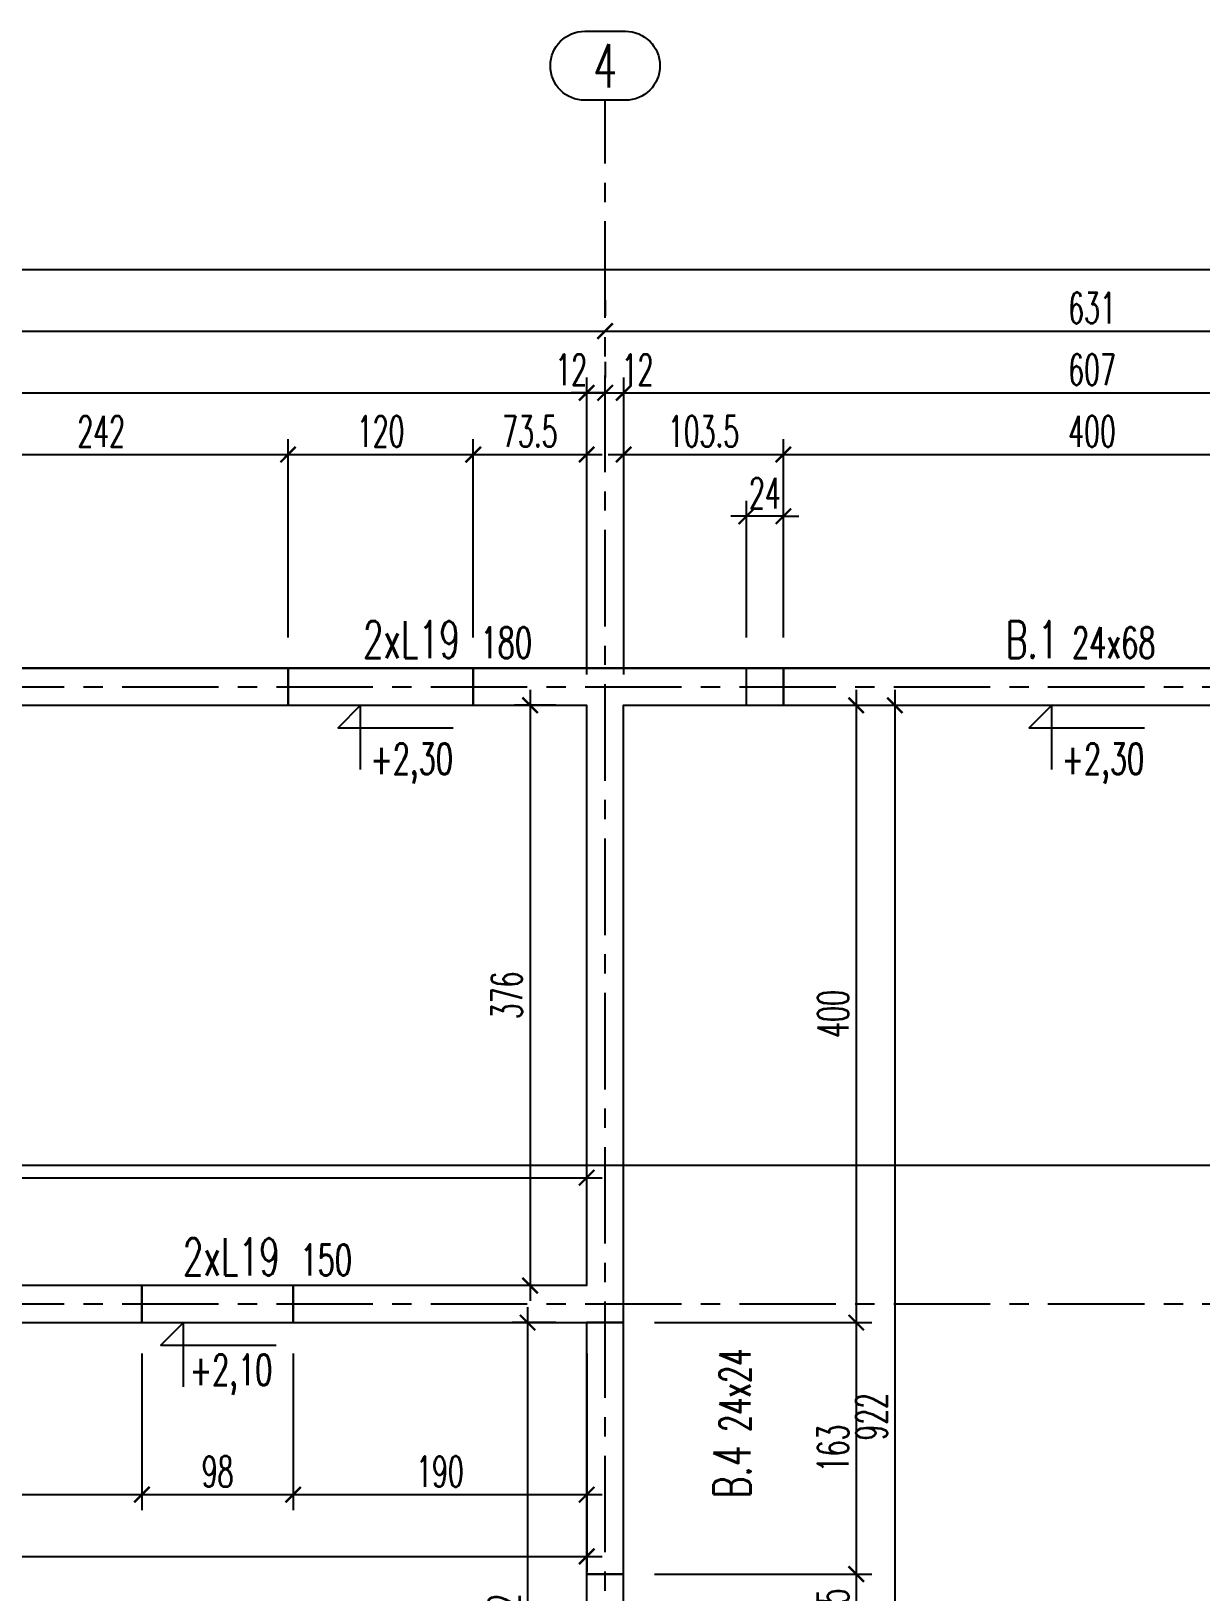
# Model space of a CAD drawing. Header units: millimetres. Extents: x -24587 to 37983, y -70862 to 338.
# Drawn here: x 19458 to 20216, y -56486 to -55475 of the extents above; entities that cross this region are included whole.
import ezdxf
from ezdxf.enums import TextEntityAlignment as Align

# ---------------------------------------------------------------- set-up
doc = ezdxf.new("R2010")
doc.units = ezdxf.units.MM
doc.header["$LTSCALE"] = 50
doc.linetypes.add('CENTER', pattern=[2, 1.25, -0.25, 0.25, -0.25])
doc.layers.get('Defpoints').update_dxf_attribs({"color": 251})
for name, color, linetype in [('K-NADPROŻA', 61, 'Continuous'), ('K-OSIE', 9, 'CENTER'), ('K-SCIANY', 2, 'Continuous'), ('K-STROPY', 161, 'Continuous'), ('K-SŁUPY', 131, 'Continuous'), ('K-TEXT 2.4mm', 71, 'Continuous'), ('K-TEXT 2.8mm', 101, 'Continuous'), ('K-TEXT 2mm', 254, 'Continuous'), ('K-UWAGI', 1, 'Continuous'), ('K-WYMIARY', 1, 'Continuous')]:
    doc.layers.add(name, color=color, linetype=linetype)
doc.styles.add('text 2.4mm', font='romans.shx', dxfattribs={"width": 0.65})
doc.styles.add('text 2.8mm', font='romans.shx', dxfattribs={"width": 0.65})
doc.styles.add('text 2mm', font='romans.shx', dxfattribs={"width": 0.65})
doc.styles.add('WYM1', font='romanszb.shx', dxfattribs={"width": 0.6})
doc.dimstyles.new('CM100', dxfattribs={"dimscale": 5, "dimtxt": 2, "dimasz": 1, "dimexe": 1, "dimexo": 2, "dimgap": 0.5, "dimtad": 1, "dimrnd": 0.5, "dimdsep": 46, "dimtxsty": 'WYM1', "dimblk": 'OBLIQUE', "dimcen": 0, "dimdle": 1, "dimclrd": 253, "dimclre": 251, "dimclrt": 30, "dimadec": 0, "dimazin": 0, "dimtfac": 1, "dimtix": 1, "dimtmove": 0, "dimatfit": 0, "dimfxl": 1, "dimtfillclr": 256, "dimtolj": 1, "dimarcsym": 0})

# ---------------------------------------------------------------- blocks, each defined once
blk = doc.blocks.new('A$C5f19c05e')
for points in [[(1555, -1260.9), (1555, 380)], [(-358, 0), (2628.1, 0)], [(-358, -400), (2628.1, -400)]]:
    blk.add_lwpolyline(points)
at = {"layer": 'K-TEXT 2.4mm'}
blk.add_lwpolyline([(1541.9, 380, -1), (1541.9, 424.8), (1568.1, 424.8, -1), (1568.1, 380)], format="xyb", close=True, dxfattribs=at)
at = {"layer": 'K-TEXT 2.8mm', "style": 'text 2.8mm', "width": 0.65}
blk.add_text('4', height=28, dxfattribs=at).set_placement((1555, 402.4), align=Align.MIDDLE_CENTER)
blk = doc.blocks.new('_ArchTick')
at = {"color": 0, "linetype": 'ByBlock', "const_width": 0.15}
blk.add_lwpolyline([(-0.5, -0.5), (0.5, 0.5)], dxfattribs=at)
blk = doc.blocks.new('*D290')
at = {"layer": 'Defpoints', "color": 0, "transparency": 16777216}
for p in [(18275.4, -55519.8), (20461.4, -55519.8), (20461.4, -55629.4)]:
    blk.add_point(p, dxfattribs=at)
at = {"layer": 'K-WYMIARY', "color": 251, "lineweight": -2, "transparency": 16777216}
for p, q in [((18275.4, -55539.8), (18275.4, -55639.4)), ((20461.4, -55539.8), (20461.4, -55639.4))]:
    blk.add_line(p, q, dxfattribs=at)
at = {"layer": 'K-WYMIARY', "color": 253, "lineweight": -2, "transparency": 16777216}
blk.add_line((18265.4, -55629.4), (20471.4, -55629.4), dxfattribs=at)
at = {"layer": 'K-WYMIARY', "color": 253, "lineweight": -2, "transparency": 16777216, "xscale": 10, "yscale": 10, "zscale": 10, "rotation": 180}
blk.add_blockref('_ArchTick', (18275.4, -55629.4), dxfattribs=at)
at = {"layer": 'K-WYMIARY', "color": 253, "lineweight": -2, "transparency": 16777216, "xscale": 10, "yscale": 10, "zscale": 10}
blk.add_blockref('_ArchTick', (20461.4, -55629.4), dxfattribs=at)
at = {"layer": 'K-WYMIARY', "color": 30, "transparency": 16777216, "insert": (19368.4, -55614.4), "char_height": 20, "attachment_point": 5, "style": 'WYM1'}
blk.add_mtext('\\A1;2186', dxfattribs=at)
blk = doc.blocks.new('*D292')
at = {"layer": 'Defpoints', "color": 0, "transparency": 16777216}
for p in [(18275.4, -55519.8), (19830.4, -55669.4), (19830.4, -55669.4)]:
    blk.add_point(p, dxfattribs=at)
at = {"layer": 'K-WYMIARY', "color": 251, "lineweight": -2, "transparency": 16777216}
for p, q in [((18275.4, -55539.8), (18275.4, -55679.4)), ((19830.4, -55649.4), (19830.4, -55659.4))]:
    blk.add_line(p, q, dxfattribs=at)
at = {"layer": 'K-WYMIARY', "color": 253, "lineweight": -2, "transparency": 16777216}
blk.add_line((18265.4, -55669.4), (19840.4, -55669.4), dxfattribs=at)
at = {"layer": 'K-WYMIARY', "color": 253, "lineweight": -2, "transparency": 16777216, "xscale": 10, "yscale": 10, "zscale": 10, "rotation": 180}
blk.add_blockref('_ArchTick', (18275.4, -55669.4), dxfattribs=at)
at = {"layer": 'K-WYMIARY', "color": 253, "lineweight": -2, "transparency": 16777216, "xscale": 10, "yscale": 10, "zscale": 10}
blk.add_blockref('_ArchTick', (19830.4, -55669.4), dxfattribs=at)
at = {"layer": 'K-WYMIARY', "color": 30, "transparency": 16777216, "insert": (19052.9, -55654.4), "char_height": 20, "attachment_point": 5, "style": 'WYM1'}
blk.add_mtext('\\A1;1555', dxfattribs=at)
blk = doc.blocks.new('*D293')
at = {"layer": 'Defpoints', "color": 0, "transparency": 16777216}
for p in [(19830.4, -55669.4), (20461.4, -55669.4), (20461.4, -55669.4)]:
    blk.add_point(p, dxfattribs=at)
at = {"layer": 'K-WYMIARY', "color": 251, "lineweight": -2, "transparency": 16777216}
for p, q in [((19830.4, -55649.4), (19830.4, -55659.4)), ((20461.4, -55649.4), (20461.4, -55659.4))]:
    blk.add_line(p, q, dxfattribs=at)
at = {"layer": 'K-WYMIARY', "color": 253, "lineweight": -2, "transparency": 16777216}
blk.add_line((19820.4, -55669.4), (20471.4, -55669.4), dxfattribs=at)
at = {"layer": 'K-WYMIARY', "color": 253, "lineweight": -2, "transparency": 16777216, "xscale": 10, "yscale": 10, "zscale": 10, "rotation": 180}
blk.add_blockref('_ArchTick', (19830.4, -55669.4), dxfattribs=at)
at = {"layer": 'K-WYMIARY', "color": 253, "lineweight": -2, "transparency": 16777216, "xscale": 10, "yscale": 10, "zscale": 10}
blk.add_blockref('_ArchTick', (20461.4, -55669.4), dxfattribs=at)
at = {"layer": 'K-WYMIARY', "color": 30, "transparency": 16777216, "insert": (20145.9, -55654.4), "char_height": 20, "attachment_point": 5, "style": 'WYM1'}
blk.add_mtext('\\A1;631', dxfattribs=at)
blk = doc.blocks.new('*D305')
at = {"layer": 'Defpoints', "color": 0, "transparency": 16777216}
for p in [(19830.4, -55709.4), (19830.4, -55709.4), (19818.4, -55911.9)]:
    blk.add_point(p, dxfattribs=at)
at = {"layer": 'K-WYMIARY', "color": 251, "lineweight": -2, "transparency": 16777216}
for p, q in [((19830.4, -55689.4), (19830.4, -55699.4)), ((19818.4, -55891.9), (19818.4, -55699.4))]:
    blk.add_line(p, q, dxfattribs=at)
at = {"layer": 'K-WYMIARY', "color": 253, "lineweight": -2, "transparency": 16777216}
for p, q in [((19818.4, -55709.4), (19808.4, -55709.4)), ((19818.4, -55709.4), (19830.4, -55709.4)), ((19830.4, -55709.4), (19840.4, -55709.4))]:
    blk.add_line(p, q, dxfattribs=at)
at = {"layer": 'K-WYMIARY', "color": 253, "lineweight": -2, "transparency": 16777216, "xscale": 10, "yscale": 10, "zscale": 10}
blk.add_blockref('_ArchTick', (19818.4, -55709.4), dxfattribs=at)
at = {"layer": 'K-WYMIARY', "color": 253, "lineweight": -2, "transparency": 16777216, "xscale": 10, "yscale": 10, "zscale": 10, "rotation": 180}
blk.add_blockref('_ArchTick', (19830.4, -55709.4), dxfattribs=at)
at = {"layer": 'K-WYMIARY', "color": 30, "transparency": 16777216, "insert": (19808.4, -55694.4), "char_height": 20, "attachment_point": 5, "style": 'WYM1'}
blk.add_mtext('\\A1;12', dxfattribs=at)
blk = doc.blocks.new('*D306')
at = {"layer": 'Defpoints', "color": 0, "transparency": 16777216}
for p in [(19830.4, -55709.4), (19842.4, -55709.4), (19842.4, -55911.9)]:
    blk.add_point(p, dxfattribs=at)
at = {"layer": 'K-WYMIARY', "color": 251, "lineweight": -2, "transparency": 16777216}
for p, q in [((19830.4, -55689.4), (19830.4, -55699.4)), ((19842.4, -55891.9), (19842.4, -55699.4))]:
    blk.add_line(p, q, dxfattribs=at)
at = {"layer": 'K-WYMIARY', "color": 253, "lineweight": -2, "transparency": 16777216}
for p, q in [((19830.4, -55709.4), (19820.4, -55709.4)), ((19830.4, -55709.4), (19842.4, -55709.4)), ((19842.4, -55709.4), (19852.4, -55709.4))]:
    blk.add_line(p, q, dxfattribs=at)
at = {"layer": 'K-WYMIARY', "color": 253, "lineweight": -2, "transparency": 16777216, "xscale": 10, "yscale": 10, "zscale": 10}
blk.add_blockref('_ArchTick', (19830.4, -55709.4), dxfattribs=at)
at = {"layer": 'K-WYMIARY', "color": 253, "lineweight": -2, "transparency": 16777216, "xscale": 10, "yscale": 10, "zscale": 10, "rotation": 180}
blk.add_blockref('_ArchTick', (19842.4, -55709.4), dxfattribs=at)
at = {"layer": 'K-WYMIARY', "color": 30, "transparency": 16777216, "insert": (19851.4, -55694.4), "char_height": 20, "attachment_point": 5, "style": 'WYM1'}
blk.add_mtext('\\A1;12', dxfattribs=at)
blk = doc.blocks.new('*D307')
at = {"layer": 'Defpoints', "color": 0, "transparency": 16777216}
for p in [(20449.4, -55709.4), (19842.4, -55911.9), (20449.4, -55911.9)]:
    blk.add_point(p, dxfattribs=at)
at = {"layer": 'K-WYMIARY', "color": 251, "lineweight": -2, "transparency": 16777216}
for p, q in [((19842.4, -55891.9), (19842.4, -55699.4)), ((20449.4, -55891.9), (20449.4, -55699.4))]:
    blk.add_line(p, q, dxfattribs=at)
at = {"layer": 'K-WYMIARY', "color": 253, "lineweight": -2, "transparency": 16777216}
blk.add_line((19832.4, -55709.4), (20459.4, -55709.4), dxfattribs=at)
at = {"layer": 'K-WYMIARY', "color": 253, "lineweight": -2, "transparency": 16777216, "xscale": 10, "yscale": 10, "zscale": 10, "rotation": 180}
blk.add_blockref('_ArchTick', (19842.4, -55709.4), dxfattribs=at)
at = {"layer": 'K-WYMIARY', "color": 253, "lineweight": -2, "transparency": 16777216, "xscale": 10, "yscale": 10, "zscale": 10}
blk.add_blockref('_ArchTick', (20449.4, -55709.4), dxfattribs=at)
at = {"layer": 'K-WYMIARY', "color": 30, "transparency": 16777216, "insert": (20145.9, -55694.4), "char_height": 20, "attachment_point": 5, "style": 'WYM1'}
blk.add_mtext('\\A1;607', dxfattribs=at)
blk = doc.blocks.new('*D311')
at = {"layer": 'Defpoints', "color": 0, "transparency": 16777216}
for p in [(19818.4, -55709.4), (18287.4, -55911.9), (19818.4, -55911.9)]:
    blk.add_point(p, dxfattribs=at)
at = {"layer": 'K-WYMIARY', "color": 251, "lineweight": -2, "transparency": 16777216}
for p, q in [((18287.4, -55891.9), (18287.4, -55699.4)), ((19818.4, -55891.9), (19818.4, -55699.4))]:
    blk.add_line(p, q, dxfattribs=at)
at = {"layer": 'K-WYMIARY', "color": 253, "lineweight": -2, "transparency": 16777216}
blk.add_line((18277.4, -55709.4), (19828.4, -55709.4), dxfattribs=at)
at = {"layer": 'K-WYMIARY', "color": 253, "lineweight": -2, "transparency": 16777216, "xscale": 10, "yscale": 10, "zscale": 10, "rotation": 180}
blk.add_blockref('_ArchTick', (18287.4, -55709.4), dxfattribs=at)
at = {"layer": 'K-WYMIARY', "color": 253, "lineweight": -2, "transparency": 16777216, "xscale": 10, "yscale": 10, "zscale": 10}
blk.add_blockref('_ArchTick', (19818.4, -55709.4), dxfattribs=at)
at = {"layer": 'K-WYMIARY', "color": 30, "transparency": 16777216, "insert": (19052.9, -55694.4), "char_height": 20, "attachment_point": 5, "style": 'WYM1'}
blk.add_mtext('\\A1;1531', dxfattribs=at)
blk = doc.blocks.new('*D320')
at = {"layer": 'Defpoints', "color": 0, "transparency": 16777216}
for p in [(19624.9, -55749.4), (19382.8, -55887.9), (19624.9, -55887.9)]:
    blk.add_point(p, dxfattribs=at)
at = {"layer": 'K-WYMIARY', "color": 251, "lineweight": -2, "transparency": 16777216}
for p, q in [((19382.8, -55867.9), (19382.8, -55739.4)), ((19624.9, -55867.9), (19624.9, -55739.4))]:
    blk.add_line(p, q, dxfattribs=at)
at = {"layer": 'K-WYMIARY', "color": 253, "lineweight": -2, "transparency": 16777216}
blk.add_line((19372.8, -55749.4), (19634.9, -55749.4), dxfattribs=at)
at = {"layer": 'K-WYMIARY', "color": 253, "lineweight": -2, "transparency": 16777216, "xscale": 10, "yscale": 10, "zscale": 10, "rotation": 180}
blk.add_blockref('_ArchTick', (19382.8, -55749.4), dxfattribs=at)
at = {"layer": 'K-WYMIARY', "color": 253, "lineweight": -2, "transparency": 16777216, "xscale": 10, "yscale": 10, "zscale": 10}
blk.add_blockref('_ArchTick', (19624.9, -55749.4), dxfattribs=at)
at = {"layer": 'K-WYMIARY', "color": 30, "transparency": 16777216, "insert": (19503.8, -55734.4), "char_height": 20, "attachment_point": 5, "style": 'WYM1'}
blk.add_mtext('\\A1;242', dxfattribs=at)
blk = doc.blocks.new('*D321')
at = {"layer": 'Defpoints', "color": 0, "transparency": 16777216}
for p in [(19744.9, -55749.4), (19624.9, -55887.9), (19744.9, -55887.9)]:
    blk.add_point(p, dxfattribs=at)
at = {"layer": 'K-WYMIARY', "color": 251, "lineweight": -2, "transparency": 16777216}
for p, q in [((19624.9, -55867.9), (19624.9, -55739.4)), ((19744.9, -55867.9), (19744.9, -55739.4))]:
    blk.add_line(p, q, dxfattribs=at)
at = {"layer": 'K-WYMIARY', "color": 253, "lineweight": -2, "transparency": 16777216}
blk.add_line((19614.9, -55749.4), (19754.9, -55749.4), dxfattribs=at)
at = {"layer": 'K-WYMIARY', "color": 253, "lineweight": -2, "transparency": 16777216, "xscale": 10, "yscale": 10, "zscale": 10, "rotation": 180}
blk.add_blockref('_ArchTick', (19624.9, -55749.4), dxfattribs=at)
at = {"layer": 'K-WYMIARY', "color": 253, "lineweight": -2, "transparency": 16777216, "xscale": 10, "yscale": 10, "zscale": 10}
blk.add_blockref('_ArchTick', (19744.9, -55749.4), dxfattribs=at)
at = {"layer": 'K-WYMIARY', "color": 30, "transparency": 16777216, "insert": (19684.9, -55734.4), "char_height": 20, "attachment_point": 5, "style": 'WYM1'}
blk.add_mtext('\\A1;120', dxfattribs=at)
blk = doc.blocks.new('*D322')
at = {"layer": 'Defpoints', "color": 0, "transparency": 16777216}
for p in [(19818.4, -55749.4), (19744.9, -55887.9), (19818.4, -55911.9)]:
    blk.add_point(p, dxfattribs=at)
at = {"layer": 'K-WYMIARY', "color": 251, "lineweight": -2, "transparency": 16777216}
for p, q in [((19744.9, -55867.9), (19744.9, -55739.4)), ((19818.4, -55891.9), (19818.4, -55739.4))]:
    blk.add_line(p, q, dxfattribs=at)
at = {"layer": 'K-WYMIARY', "color": 253, "lineweight": -2, "transparency": 16777216}
blk.add_line((19734.9, -55749.4), (19828.4, -55749.4), dxfattribs=at)
at = {"layer": 'K-WYMIARY', "color": 253, "lineweight": -2, "transparency": 16777216, "xscale": 10, "yscale": 10, "zscale": 10, "rotation": 180}
blk.add_blockref('_ArchTick', (19744.9, -55749.4), dxfattribs=at)
at = {"layer": 'K-WYMIARY', "color": 253, "lineweight": -2, "transparency": 16777216, "xscale": 10, "yscale": 10, "zscale": 10}
blk.add_blockref('_ArchTick', (19818.4, -55749.4), dxfattribs=at)
at = {"layer": 'K-WYMIARY', "color": 30, "transparency": 16777216, "insert": (19781.6, -55734.4), "char_height": 20, "attachment_point": 5, "style": 'WYM1'}
blk.add_mtext('\\A1;73.5', dxfattribs=at)
blk = doc.blocks.new('*D323')
at = {"layer": 'Defpoints', "color": 0, "transparency": 16777216}
for p in [(19945.9, -55749.4), (19945.9, -55887.9), (19842.4, -55911.9)]:
    blk.add_point(p, dxfattribs=at)
at = {"layer": 'K-WYMIARY', "color": 251, "lineweight": -2, "transparency": 16777216}
for p, q in [((19842.4, -55891.9), (19842.4, -55739.4)), ((19945.9, -55867.9), (19945.9, -55739.4))]:
    blk.add_line(p, q, dxfattribs=at)
at = {"layer": 'K-WYMIARY', "color": 253, "lineweight": -2, "transparency": 16777216}
blk.add_line((19832.4, -55749.4), (19955.9, -55749.4), dxfattribs=at)
at = {"layer": 'K-WYMIARY', "color": 253, "lineweight": -2, "transparency": 16777216, "xscale": 10, "yscale": 10, "zscale": 10, "rotation": 180}
blk.add_blockref('_ArchTick', (19842.4, -55749.4), dxfattribs=at)
at = {"layer": 'K-WYMIARY', "color": 253, "lineweight": -2, "transparency": 16777216, "xscale": 10, "yscale": 10, "zscale": 10}
blk.add_blockref('_ArchTick', (19945.9, -55749.4), dxfattribs=at)
at = {"layer": 'K-WYMIARY', "color": 30, "transparency": 16777216, "insert": (19894.1, -55734.4), "char_height": 20, "attachment_point": 5, "style": 'WYM1'}
blk.add_mtext('\\A1;103.5', dxfattribs=at)
blk = doc.blocks.new('*D324')
at = {"layer": 'Defpoints', "color": 0, "transparency": 16777216}
for p in [(20345.9, -55749.4), (19945.9, -55887.9), (20345.9, -55887.9)]:
    blk.add_point(p, dxfattribs=at)
at = {"layer": 'K-WYMIARY', "color": 251, "lineweight": -2, "transparency": 16777216}
for p, q in [((19945.9, -55867.9), (19945.9, -55739.4)), ((20345.9, -55867.9), (20345.9, -55739.4))]:
    blk.add_line(p, q, dxfattribs=at)
at = {"layer": 'K-WYMIARY', "color": 253, "lineweight": -2, "transparency": 16777216}
blk.add_line((19935.9, -55749.4), (20355.9, -55749.4), dxfattribs=at)
at = {"layer": 'K-WYMIARY', "color": 253, "lineweight": -2, "transparency": 16777216, "xscale": 10, "yscale": 10, "zscale": 10, "rotation": 180}
blk.add_blockref('_ArchTick', (19945.9, -55749.4), dxfattribs=at)
at = {"layer": 'K-WYMIARY', "color": 253, "lineweight": -2, "transparency": 16777216, "xscale": 10, "yscale": 10, "zscale": 10}
blk.add_blockref('_ArchTick', (20345.9, -55749.4), dxfattribs=at)
at = {"layer": 'K-WYMIARY', "color": 30, "transparency": 16777216, "insert": (20145.9, -55734.4), "char_height": 20, "attachment_point": 5, "style": 'WYM1'}
blk.add_mtext('\\A1;400', dxfattribs=at)
blk = doc.blocks.new('*D351')
at = {"layer": 'Defpoints', "color": 0, "transparency": 16777216}
for p in [(19921.9, -55789.4), (19921.9, -55887.9), (19945.9, -55887.9)]:
    blk.add_point(p, dxfattribs=at)
at = {"layer": 'K-WYMIARY', "color": 251, "lineweight": -2, "transparency": 16777216}
for p, q in [((19921.9, -55867.9), (19921.9, -55779.4)), ((19945.9, -55867.9), (19945.9, -55779.4))]:
    blk.add_line(p, q, dxfattribs=at)
at = {"layer": 'K-WYMIARY', "color": 253, "lineweight": -2, "transparency": 16777216}
for p, q in [((19921.9, -55789.4), (19911.9, -55789.4)), ((19945.9, -55789.4), (19921.9, -55789.4)), ((19945.9, -55789.4), (19955.9, -55789.4))]:
    blk.add_line(p, q, dxfattribs=at)
at = {"layer": 'K-WYMIARY', "color": 253, "lineweight": -2, "transparency": 16777216, "xscale": 10, "yscale": 10, "zscale": 10}
blk.add_blockref('_ArchTick', (19921.9, -55789.4), dxfattribs=at)
at = {"layer": 'K-WYMIARY', "color": 253, "lineweight": -2, "transparency": 16777216, "xscale": 10, "yscale": 10, "zscale": 10, "rotation": 180}
blk.add_blockref('_ArchTick', (19945.9, -55789.4), dxfattribs=at)
at = {"layer": 'K-WYMIARY', "color": 30, "transparency": 16777216, "insert": (19933.9, -55774.4), "char_height": 20, "attachment_point": 5, "style": 'WYM1'}
blk.add_mtext('\\A1;24', dxfattribs=at)
blk = doc.blocks.new('*D377')
at = {"layer": 'Defpoints', "color": 0, "transparency": 16777216}
for p in [(19818.4, -55911.9), (19781.7, -56287.9), (19818.4, -56287.9)]:
    blk.add_point(p, dxfattribs=at)
at = {"layer": 'K-WYMIARY', "color": 253, "lineweight": -2, "transparency": 16777216}
blk.add_line((19781.7, -55901.9), (19781.7, -56297.9), dxfattribs=at)
at = {"layer": 'K-WYMIARY', "color": 251, "lineweight": -2, "transparency": 16777216}
for p, q in [((19798.4, -55911.9), (19771.7, -55911.9)), ((19798.4, -56287.9), (19771.7, -56287.9))]:
    blk.add_line(p, q, dxfattribs=at)
at = {"layer": 'K-WYMIARY', "color": 253, "lineweight": -2, "transparency": 16777216, "xscale": 10, "yscale": 10, "zscale": 10}
for p, rotation in [((19781.7, -55911.9), 90), ((19781.7, -56287.9), 270)]:
    blk.add_blockref('_ArchTick', p, dxfattribs=dict(at, rotation=rotation))
at = {"layer": 'K-WYMIARY', "color": 30, "transparency": 16777216, "insert": (19766.7, -56099.9), "char_height": 20, "attachment_point": 5, "rotation": 90, "style": 'WYM1'}
blk.add_mtext('\\A1;376', dxfattribs=at)
blk = doc.blocks.new('*D378')
at = {"layer": 'Defpoints', "color": 0, "transparency": 16777216}
for p in [(19818.4, -56218), (18287.4, -56287.9), (19818.4, -56287.9)]:
    blk.add_point(p, dxfattribs=at)
at = {"layer": 'K-WYMIARY', "color": 251, "lineweight": -2, "transparency": 16777216}
for p, q in [((18287.4, -56267.9), (18287.4, -56208)), ((19818.4, -56267.9), (19818.4, -56208))]:
    blk.add_line(p, q, dxfattribs=at)
at = {"layer": 'K-WYMIARY', "color": 253, "lineweight": -2, "transparency": 16777216}
blk.add_line((18277.4, -56218), (19828.4, -56218), dxfattribs=at)
at = {"layer": 'K-WYMIARY', "color": 253, "lineweight": -2, "transparency": 16777216, "xscale": 10, "yscale": 10, "zscale": 10, "rotation": 180}
blk.add_blockref('_ArchTick', (18287.4, -56218), dxfattribs=at)
at = {"layer": 'K-WYMIARY', "color": 253, "lineweight": -2, "transparency": 16777216, "xscale": 10, "yscale": 10, "zscale": 10}
blk.add_blockref('_ArchTick', (19818.4, -56218), dxfattribs=at)
at = {"layer": 'K-WYMIARY', "color": 30, "transparency": 16777216, "insert": (19052.9, -56203), "char_height": 20, "attachment_point": 5, "style": 'WYM1'}
blk.add_mtext('\\A1;1531', dxfattribs=at)
blk = doc.blocks.new('*D384')
at = {"layer": 'Defpoints', "color": 0, "transparency": 16777216}
for p in [(19818.4, -56311.9), (19780.1, -56693.9), (19818.4, -56693.9)]:
    blk.add_point(p, dxfattribs=at)
at = {"layer": 'K-WYMIARY', "color": 253, "lineweight": -2, "transparency": 16777216}
blk.add_line((19780.1, -56301.9), (19780.1, -56703.9), dxfattribs=at)
at = {"layer": 'K-WYMIARY', "color": 251, "lineweight": -2, "transparency": 16777216}
for p, q in [((19798.4, -56311.9), (19770.1, -56311.9)), ((19798.4, -56693.9), (19770.1, -56693.9))]:
    blk.add_line(p, q, dxfattribs=at)
at = {"layer": 'K-WYMIARY', "color": 253, "lineweight": -2, "transparency": 16777216, "xscale": 10, "yscale": 10, "zscale": 10}
for p, rotation in [((19780.1, -56311.9), 90), ((19780.1, -56693.9), 270)]:
    blk.add_blockref('_ArchTick', p, dxfattribs=dict(at, rotation=rotation))
at = {"layer": 'K-WYMIARY', "color": 30, "transparency": 16777216, "insert": (19765.1, -56502.9), "char_height": 20, "attachment_point": 5, "rotation": 90, "style": 'WYM1'}
blk.add_mtext('\\A1;382', dxfattribs=at)
blk = doc.blocks.new('*D385')
at = {"layer": 'Defpoints', "color": 0, "transparency": 16777216}
for p in [(19842.4, -55911.9), (19842.4, -56311.9), (19993.1, -56311.9)]:
    blk.add_point(p, dxfattribs=at)
at = {"layer": 'K-WYMIARY', "color": 253, "lineweight": -2, "transparency": 16777216}
blk.add_line((19993.1, -55901.9), (19993.1, -56321.9), dxfattribs=at)
at = {"layer": 'K-WYMIARY', "color": 251, "lineweight": -2, "transparency": 16777216}
for p, q in [((19862.4, -55911.9), (20003.1, -55911.9)), ((19862.4, -56311.9), (20003.1, -56311.9))]:
    blk.add_line(p, q, dxfattribs=at)
at = {"layer": 'K-WYMIARY', "color": 253, "lineweight": -2, "transparency": 16777216, "xscale": 10, "yscale": 10, "zscale": 10}
for p, rotation in [((19993.1, -55911.9), 90), ((19993.1, -56311.9), 270)]:
    blk.add_blockref('_ArchTick', p, dxfattribs=dict(at, rotation=rotation))
at = {"layer": 'K-WYMIARY', "color": 30, "transparency": 16777216, "insert": (19978.1, -56111.9), "char_height": 20, "attachment_point": 5, "rotation": 90, "style": 'WYM1'}
blk.add_mtext('\\A1;400', dxfattribs=at)
blk = doc.blocks.new('*D386')
at = {"layer": 'Defpoints', "color": 0, "transparency": 16777216}
for p in [(19842.4, -56311.9), (19842.4, -56474.9), (19993.1, -56474.9)]:
    blk.add_point(p, dxfattribs=at)
at = {"layer": 'K-WYMIARY', "color": 253, "lineweight": -2, "transparency": 16777216}
blk.add_line((19993.1, -56301.9), (19993.1, -56484.9), dxfattribs=at)
at = {"layer": 'K-WYMIARY', "color": 251, "lineweight": -2, "transparency": 16777216}
for p, q in [((19862.4, -56311.9), (20003.1, -56311.9)), ((19862.4, -56474.9), (20003.1, -56474.9))]:
    blk.add_line(p, q, dxfattribs=at)
at = {"layer": 'K-WYMIARY', "color": 253, "lineweight": -2, "transparency": 16777216, "xscale": 10, "yscale": 10, "zscale": 10}
for p, rotation in [((19993.1, -56311.9), 90), ((19993.1, -56474.9), 270)]:
    blk.add_blockref('_ArchTick', p, dxfattribs=dict(at, rotation=rotation))
at = {"layer": 'K-WYMIARY', "color": 30, "transparency": 16777216, "insert": (19978.1, -56393.4), "char_height": 20, "attachment_point": 5, "rotation": 90, "style": 'WYM1'}
blk.add_mtext('\\A1;163', dxfattribs=at)
blk = doc.blocks.new('*D387')
at = {"layer": 'Defpoints', "color": 0, "transparency": 16777216}
for p in [(19842.4, -56474.9), (19842.4, -56529.6), (19993.1, -56529.6)]:
    blk.add_point(p, dxfattribs=at)
at = {"layer": 'K-WYMIARY', "color": 253, "lineweight": -2, "transparency": 16777216}
blk.add_line((19993.1, -56464.9), (19993.1, -56539.6), dxfattribs=at)
at = {"layer": 'K-WYMIARY', "color": 251, "lineweight": -2, "transparency": 16777216}
for p, q in [((19862.4, -56474.9), (20003.1, -56474.9)), ((19862.4, -56529.6), (20003.1, -56529.6))]:
    blk.add_line(p, q, dxfattribs=at)
at = {"layer": 'K-WYMIARY', "color": 253, "lineweight": -2, "transparency": 16777216, "xscale": 10, "yscale": 10, "zscale": 10}
for p, rotation in [((19993.1, -56474.9), 90), ((19993.1, -56529.6), 270)]:
    blk.add_blockref('_ArchTick', p, dxfattribs=dict(at, rotation=rotation))
at = {"layer": 'K-WYMIARY', "color": 30, "transparency": 16777216, "insert": (19978.1, -56502.2), "char_height": 20, "attachment_point": 5, "rotation": 90, "style": 'WYM1'}
blk.add_mtext('\\A1;54.5', dxfattribs=at)
blk = doc.blocks.new('*D396')
at = {"layer": 'Defpoints', "color": 0, "transparency": 16777216}
for p in [(19284.5, -56311.9), (19530.2, -56311.9), (19530.2, -56423.4)]:
    blk.add_point(p, dxfattribs=at)
at = {"layer": 'K-WYMIARY', "color": 251, "lineweight": -2, "transparency": 16777216}
for p, q in [((19284.5, -56331.9), (19284.5, -56433.4)), ((19530.2, -56331.9), (19530.2, -56433.4))]:
    blk.add_line(p, q, dxfattribs=at)
at = {"layer": 'K-WYMIARY', "color": 253, "lineweight": -2, "transparency": 16777216}
blk.add_line((19274.5, -56423.4), (19540.2, -56423.4), dxfattribs=at)
at = {"layer": 'K-WYMIARY', "color": 253, "lineweight": -2, "transparency": 16777216, "xscale": 10, "yscale": 10, "zscale": 10, "rotation": 180}
blk.add_blockref('_ArchTick', (19284.5, -56423.4), dxfattribs=at)
at = {"layer": 'K-WYMIARY', "color": 253, "lineweight": -2, "transparency": 16777216, "xscale": 10, "yscale": 10, "zscale": 10}
blk.add_blockref('_ArchTick', (19530.2, -56423.4), dxfattribs=at)
at = {"layer": 'K-WYMIARY', "color": 30, "transparency": 16777216, "insert": (19407.3, -56408.4), "char_height": 20, "attachment_point": 5, "style": 'WYM1'}
blk.add_mtext('\\A1;245.5', dxfattribs=at)
blk = doc.blocks.new('*D397')
at = {"layer": 'Defpoints', "color": 0, "transparency": 16777216}
for p in [(19530.2, -56311.9), (19628.2, -56311.9), (19628.2, -56423.4)]:
    blk.add_point(p, dxfattribs=at)
at = {"layer": 'K-WYMIARY', "color": 251, "lineweight": -2, "transparency": 16777216}
for p, q in [((19530.2, -56331.9), (19530.2, -56433.4)), ((19628.2, -56331.9), (19628.2, -56433.4))]:
    blk.add_line(p, q, dxfattribs=at)
at = {"layer": 'K-WYMIARY', "color": 253, "lineweight": -2, "transparency": 16777216}
blk.add_line((19520.2, -56423.4), (19638.2, -56423.4), dxfattribs=at)
at = {"layer": 'K-WYMIARY', "color": 253, "lineweight": -2, "transparency": 16777216, "xscale": 10, "yscale": 10, "zscale": 10, "rotation": 180}
blk.add_blockref('_ArchTick', (19530.2, -56423.4), dxfattribs=at)
at = {"layer": 'K-WYMIARY', "color": 253, "lineweight": -2, "transparency": 16777216, "xscale": 10, "yscale": 10, "zscale": 10}
blk.add_blockref('_ArchTick', (19628.2, -56423.4), dxfattribs=at)
at = {"layer": 'K-WYMIARY', "color": 30, "transparency": 16777216, "insert": (19579.2, -56408.4), "char_height": 20, "attachment_point": 5, "style": 'WYM1'}
blk.add_mtext('\\A1;98', dxfattribs=at)
blk = doc.blocks.new('*D398')
at = {"layer": 'Defpoints', "color": 0, "transparency": 16777216}
for p in [(19628.2, -56311.9), (19818.4, -56311.9), (19818.4, -56423.4)]:
    blk.add_point(p, dxfattribs=at)
at = {"layer": 'K-WYMIARY', "color": 251, "lineweight": -2, "transparency": 16777216}
for p, q in [((19628.2, -56331.9), (19628.2, -56433.4)), ((19818.4, -56331.9), (19818.4, -56433.4))]:
    blk.add_line(p, q, dxfattribs=at)
at = {"layer": 'K-WYMIARY', "color": 253, "lineweight": -2, "transparency": 16777216}
blk.add_line((19618.2, -56423.4), (19828.4, -56423.4), dxfattribs=at)
at = {"layer": 'K-WYMIARY', "color": 253, "lineweight": -2, "transparency": 16777216, "xscale": 10, "yscale": 10, "zscale": 10, "rotation": 180}
blk.add_blockref('_ArchTick', (19628.2, -56423.4), dxfattribs=at)
at = {"layer": 'K-WYMIARY', "color": 253, "lineweight": -2, "transparency": 16777216, "xscale": 10, "yscale": 10, "zscale": 10}
blk.add_blockref('_ArchTick', (19818.4, -56423.4), dxfattribs=at)
at = {"layer": 'K-WYMIARY', "color": 30, "transparency": 16777216, "insert": (19723.3, -56408.4), "char_height": 20, "attachment_point": 5, "style": 'WYM1'}
blk.add_mtext('\\A1;190', dxfattribs=at)
blk = doc.blocks.new('*D399')
at = {"layer": 'Defpoints', "color": 0, "transparency": 16777216}
for p in [(18758.4, -56311.9), (19818.4, -56311.9), (19818.4, -56463.4)]:
    blk.add_point(p, dxfattribs=at)
at = {"layer": 'K-WYMIARY', "color": 251, "lineweight": -2, "transparency": 16777216}
for p, q in [((18758.4, -56331.9), (18758.4, -56473.4)), ((19818.4, -56331.9), (19818.4, -56473.4))]:
    blk.add_line(p, q, dxfattribs=at)
at = {"layer": 'K-WYMIARY', "color": 253, "lineweight": -2, "transparency": 16777216}
blk.add_line((18748.4, -56463.4), (19828.4, -56463.4), dxfattribs=at)
at = {"layer": 'K-WYMIARY', "color": 253, "lineweight": -2, "transparency": 16777216, "xscale": 10, "yscale": 10, "zscale": 10, "rotation": 180}
blk.add_blockref('_ArchTick', (18758.4, -56463.4), dxfattribs=at)
at = {"layer": 'K-WYMIARY', "color": 253, "lineweight": -2, "transparency": 16777216, "xscale": 10, "yscale": 10, "zscale": 10}
blk.add_blockref('_ArchTick', (19818.4, -56463.4), dxfattribs=at)
at = {"layer": 'K-WYMIARY', "color": 30, "transparency": 16777216, "insert": (19288.4, -56448.4), "char_height": 20, "attachment_point": 5, "style": 'WYM1'}
blk.add_mtext('\\A1;1060', dxfattribs=at)
blk = doc.blocks.new('*D400')
at = {"layer": 'Defpoints', "color": 0, "transparency": 16777216}
for p in [(19842.4, -55911.9), (19842.4, -56833.9), (20018.1, -56833.9)]:
    blk.add_point(p, dxfattribs=at)
at = {"layer": 'K-WYMIARY', "color": 253, "lineweight": -2, "transparency": 16777216}
blk.add_line((20018.1, -55901.9), (20018.1, -56843.9), dxfattribs=at)
at = {"layer": 'K-WYMIARY', "color": 251, "lineweight": -2, "transparency": 16777216}
for p, q in [((19862.4, -55911.9), (20028.1, -55911.9)), ((19862.4, -56833.9), (20028.1, -56833.9))]:
    blk.add_line(p, q, dxfattribs=at)
at = {"layer": 'K-WYMIARY', "color": 253, "lineweight": -2, "transparency": 16777216, "xscale": 10, "yscale": 10, "zscale": 10}
for p, rotation in [((20018.1, -55911.9), 90), ((20018.1, -56833.9), 270)]:
    blk.add_blockref('_ArchTick', p, dxfattribs=dict(at, rotation=rotation))
at = {"layer": 'K-WYMIARY', "color": 30, "transparency": 16777216, "insert": (20003.1, -56372.9), "char_height": 20, "attachment_point": 5, "rotation": 90, "style": 'WYM1'}
blk.add_mtext('\\A1;922', dxfattribs=at)

msp = doc.modelspace()

# ---------------------------------------------------------------- linework, layer by layer
at = {"layer": 'K-NADPROŻA'}
for points in [[(19624.925, -55911.855), (19744.925, -55911.855), (19744.925, -55887.855), (19624.925, -55887.855)], [(19945.86, -55911.855), (20345.86, -55911.855), (20345.86, -55887.855), (19945.86, -55887.855)], [(19530.187, -56311.855), (19628.236, -56311.855), (19628.236, -56287.855), (19530.187, -56287.855)], [(19818.36, -56474.855), (19842.36, -56474.855), (19842.36, -56311.855), (19818.36, -56311.855)]]:
    msp.add_lwpolyline(points, close=True, dxfattribs=at)
at = {"layer": 'K-SCIANY'}
for points in [[(19382.752, -55911.855), (19624.925, -55911.855), (19624.925, -55887.855), (19382.752, -55887.855)], [(19284.483, -56311.855), (19530.187, -56311.855), (19530.187, -56287.855), (19284.483, -56287.855)]]:
    msp.add_lwpolyline(points, close=True, dxfattribs=at)
msp.add_lwpolyline([(19628.236, -56287.855), (19628.236, -56311.855), (19842.36, -56311.855), (19842.36, -55911.855), (19945.86, -55911.855), (19945.86, -55887.855), (19744.925, -55887.855), (19744.925, -55911.855), (19818.36, -55911.855), (19818.36, -56287.855), (19628.236, -56287.855)], dxfattribs=at)
at = {"layer": 'K-STROPY'}
msp.add_lwpolyline([(18263.36, -55887.855), (20473.36, -55887.855), (20473.36, -56857.855), (18263.36, -56857.855)], close=True, dxfattribs=at)
at = {"layer": 'K-SŁUPY'}
for points in [[(19921.86, -55911.855), (19945.86, -55911.855), (19945.86, -55887.855), (19921.86, -55887.855)], [(19818.36, -56529.604), (19842.36, -56529.604), (19842.36, -56474.855), (19818.36, -56474.855)]]:
    msp.add_lwpolyline(points, close=True, dxfattribs=at)
at = {"layer": 'K-TEXT 2mm', "lineweight": -2}
for points in [[(19671.932, -55953.507), (19671.932, -55911.855), (19657.256, -55926.531), (19731.962, -55926.531)], [(20119.878, -55953.507), (20119.878, -55911.855), (20105.203, -55926.531), (20179.908, -55926.531)], [(19557.078, -56353.507), (19557.078, -56311.855), (19542.403, -56326.531), (19617.108, -56326.531)]]:
    msp.add_lwpolyline(points, dxfattribs=at)
at = {"layer": 'K-UWAGI'}
msp.add_xline((28707.731, -56209.873), (1, 0), dxfattribs=at)

# ---------------------------------------------------------------- block references
at = {"layer": 'K-OSIE'}
msp.add_blockref('A$C5f19c05e', (18275.36, -55899.855), dxfattribs=at)

# ---------------------------------------------------------------- texts
at = {"layer": 'K-TEXT 2.4mm', "style": 'text 2.4mm', "width": 0.65}
for s, rotation, p in [('2xL19', 360, (19704.804, -55869.294)), ('B.1', 360, (20107.092, -55869.294)), ('2xL19', 360, (19588.115, -56269.294)), ('B.4', 90, (19912.588, -56408.666))]:
    msp.add_text(s, height=24, rotation=rotation, dxfattribs=at).set_placement(p, align=Align.MIDDLE_CENTER)
at = {"layer": 'K-TEXT 2mm', "lineweight": -2, "style": 'text 2mm', "width": 0.65}
for s, p in [('180', (19749.606, -55881.294)), ('24x68', (20132.962, -55881.294)), ('+2,30', (19678.279, -55956.562)), ('+2,30', (20126.225, -55956.562)), ('150', (19632.917, -56281.294)), ('+2,10', (19561.188, -56352.545))]:
    msp.add_text(s, height=20, dxfattribs=at).set_placement(p)
msp.add_text('24x24', height=20, rotation=90, dxfattribs=at).set_placement((19924.588, -56382.796))

# ---------------------------------------------------------------- dimensions: what is measured, and where the dimension line sits
at = {"layer": 'K-WYMIARY'}
for base, p1, p2, override, picture, middle in [((20461.36, -55629.439), (18275.36, -55519.816), (20461.36, -55519.816), {"dimscale": 10, "dimblk": 'ArchTick'}, '*D290', (19368.36, -55614.439)), ((19830.36, -55669.439), (18275.36, -55519.816), (19830.36, -55669.439), {"dimscale": 10, "dimblk": 'ArchTick'}, '*D292', (19052.86, -55654.439)), ((20461.36, -55669.439), (19830.36, -55669.439), (20461.36, -55669.439), {"dimscale": 10, "dimblk": 'ArchTick', "dimtmove": 1}, '*D293', (20145.86, -55654.439)), ((19818.36, -55709.439), (18287.36, -55911.855), (19818.36, -55911.855), {"dimscale": 10, "dimblk": 'ArchTick', "dimtmove": 1}, '*D311', (19052.86, -55694.439)), ((20449.36, -55709.439), (19842.36, -55911.855), (20449.36, -55911.855), {"dimscale": 10, "dimblk": 'ArchTick', "dimtmove": 1}, '*D307', (20145.86, -55694.439)), ((19624.925, -55749.439), (19382.752, -55887.855), (19624.925, -55887.855), {"dimscale": 10, "dimblk": 'ArchTick', "dimtmove": 1}, '*D320', (19503.838, -55734.439)), ((19744.925, -55749.439), (19624.925, -55887.855), (19744.925, -55887.855), {"dimscale": 10, "dimblk": 'ArchTick', "dimtmove": 1}, '*D321', (19684.925, -55734.439)), ((19818.3598, -55749.4392), (19744.9251, -55887.8552), (19818.3598, -55911.8552), {"dimscale": 10, "dimblk": 'ArchTick', "dimtmove": 1}, '*D322', (19781.6424, -55734.4392)), ((19945.86, -55749.439), (19842.36, -55911.855), (19945.86, -55887.855), {"dimscale": 10, "dimblk": 'ArchTick', "dimtmove": 1}, '*D323', (19894.11, -55734.439)), ((20345.86, -55749.439), (19945.86, -55887.855), (20345.86, -55887.855), {"dimscale": 10, "dimblk": 'ArchTick', "dimtmove": 1}, '*D324', (20145.86, -55734.439)), ((19921.86, -55789.439), (19945.86, -55887.855), (19921.86, -55887.855), {"dimscale": 10, "dimblk": 'ArchTick', "dimtmove": 1}, '*D351', (19933.86, -55774.439)), ((19818.36, -56218.028), (18287.36, -56287.855), (19818.36, -56287.855), {"dimscale": 10, "dimblk": 'ArchTick'}, '*D378', (19052.86, -56203.028)), ((19818.36, -56463.413), (18758.36, -56311.855), (19818.36, -56311.855), {"dimscale": 10, "dimblk": 'ArchTick'}, '*D399', (19288.36, -56448.413)), ((19530.187, -56423.413), (19284.483, -56311.855), (19530.187, -56311.855), {"dimscale": 10, "dimblk": 'ArchTick', "dimtmove": 1}, '*D396', (19407.335, -56408.413)), ((19628.236, -56423.413), (19530.187, -56311.855), (19628.236, -56311.855), {"dimscale": 10, "dimblk": 'ArchTick', "dimtmove": 1}, '*D397', (19579.211, -56408.413)), ((19818.36, -56423.413), (19628.236, -56311.855), (19818.36, -56311.855), {"dimscale": 10, "dimblk": 'ArchTick', "dimtmove": 1}, '*D398', (19723.298, -56408.413))]:
    dim = msp.add_linear_dim(base=base, p1=p1, p2=p2, dimstyle='CM100', override=override, dxfattribs=at)
    dim.commit()
    dim.dimension.update_dxf_attribs({"geometry": picture, "text_midpoint": middle})
for base, p1, p2, picture, middle in [((19830.36, -55709.439), (19818.36, -55911.855), (19830.36, -55709.439), '*D305', (19808.36, -55709.439)), ((19842.36, -55709.439), (19830.36, -55709.439), (19842.36, -55911.855), '*D306', (19851.36, -55709.439))]:
    dim = msp.add_linear_dim(base=base, p1=p1, p2=p2, dimstyle='CM100', override={"dimscale": 10, "dimblk": 'ArchTick', "dimtmove": 1}, dxfattribs=at)
    dim.commit()
    dim.dimension.update_dxf_attribs({"geometry": picture, "text_midpoint": middle, "dimtype": 160})
for base, p1, p2, override, picture, middle in [((19781.667, -56287.855), (19818.36, -55911.855), (19818.36, -56287.855), {"dimscale": 10, "dimblk": 'ArchTick'}, '*D377', (19766.667, -56099.855)), ((19993.118, -56311.855), (19842.36, -55911.855), (19842.36, -56311.855), {"dimscale": 10, "dimblk": 'ArchTick'}, '*D385', (19978.118, -56111.855)), ((19780.102, -56693.855), (19818.36, -56311.855), (19818.36, -56693.855), {"dimscale": 10, "dimblk": 'ArchTick'}, '*D384', (19765.102, -56502.855)), ((19993.118, -56474.855), (19842.36, -56311.855), (19842.36, -56474.855), {"dimscale": 10, "dimblk": 'ArchTick', "dimtmove": 1}, '*D386', (19978.118, -56393.355)), ((19993.118, -56529.604), (19842.36, -56474.855), (19842.36, -56529.604), {"dimscale": 10, "dimblk": 'ArchTick', "dimtmove": 1}, '*D387', (19978.118, -56502.23))]:
    dim = msp.add_linear_dim(base=base, p1=p1, p2=p2, angle=90, dimstyle='CM100', override=override, dxfattribs=at)
    dim.commit()
    dim.dimension.update_dxf_attribs({"geometry": picture, "text_midpoint": middle})
dim = msp.add_linear_dim(base=(20018.118, -56833.855), p1=(19842.36, -55911.855), p2=(19842.36, -56833.855), angle=90, dimstyle='CM100', override={"dimscale": 10, "dimblk": 'ArchTick'}, dxfattribs=at)
dim.commit()
dim.dimension.update_dxf_attribs({"geometry": '*D400', "text_midpoint": (20018.118, -56372.855), "dimtype": 160})

doc.saveas('drawing.dxf')
